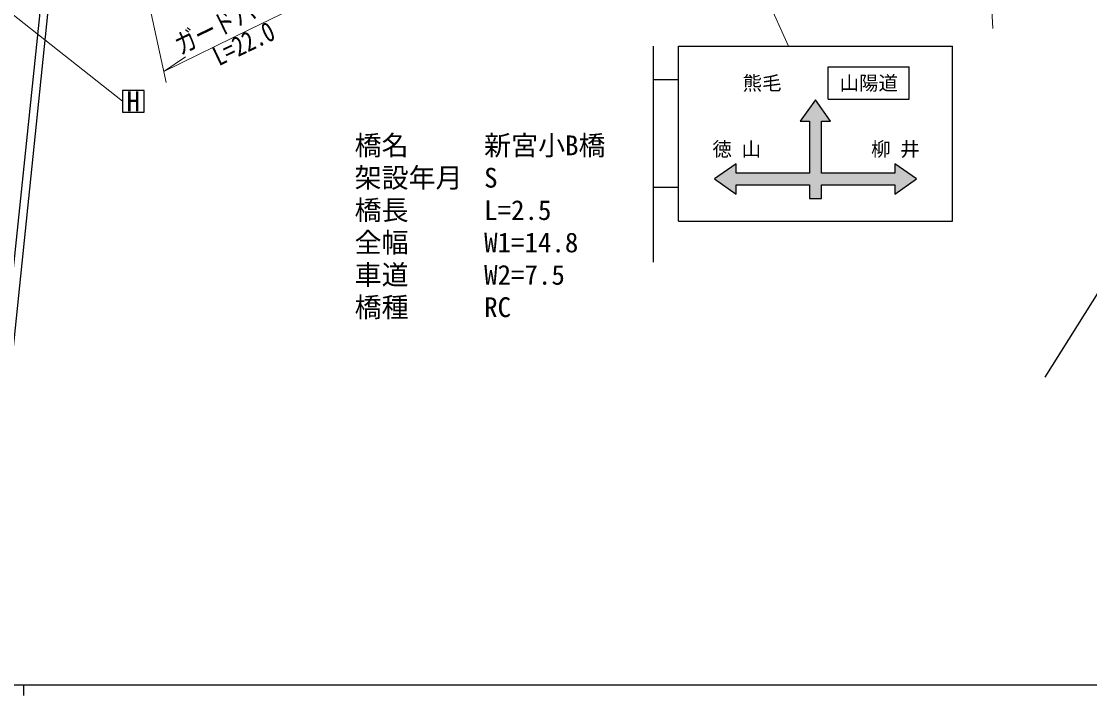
# Model space of a CAD drawing. Units: millimetres at full size, sheet at 1:1000; details may follow other scales. Extents: x 40000 to 680000, y 20000 to 380000.
# Drawn here: x 167794 to 266762, y 204000 to 266510 of the extents above; entities that cross this region are included whole.
import ezdxf
from ezdxf.enums import TextEntityAlignment as Align

# ---------------------------------------------------------------- set-up
doc = ezdxf.new("R2010")
doc.units = ezdxf.units.MM
doc.header["$LTSCALE"] = 1000
for name, color, linetype, lineweight in [('M-BGD', 7, 'Continuous', 25), ('M-STR-HTXT', 7, 'Continuous', 13), ('M-STR-STRC', 7, 'Continuous', 25), ('M-TTL-BAND', 7, 'Continuous', 25)]:
    doc.layers.add(name, color=color, linetype=linetype, lineweight=lineweight)
doc.styles.add('ＭＳ ゴシック', font='')
doc.styles.get('ＭＳ ゴシック').set_extended_font_data('MS Gothic')

msp = doc.modelspace()

# ---------------------------------------------------------------- hatches: boundary and pattern name
at = {"layer": 'M-STR-STRC'}
msp.add_hatch(color=256, dxfattribs=at).paths.add_polyline_path([(250708, 251897), (248708, 253297), (248708, 252447), (241908, 252447), (241908, 257247), (242758, 257247), (241358, 259247), (239958, 257247), (240808, 257247), (240808, 252447), (234008, 252447), (234008, 253297), (232008, 251897), (234008, 250497), (234008, 251347), (240808, 251347), (240808, 250097), (241908, 250097), (241908, 251347), (248708, 251347), (248708, 250497)])

# ---------------------------------------------------------------- linework, layer by layer
at = {"layer": 'M-BGD'}
for points in [[(167049, 235991), (170857, 273208), (170137, 273281), (166245, 235880)], [(269905, 242905), (268497, 242905), (262600, 233518)]]:
    msp.add_lwpolyline(points, dxfattribs=at)
at = {"layer": 'M-STR-HTXT'}
for p, q in [((219354, 308060), (238855, 264197)), ((176691, 281657), (181197, 260852)), ((257449, 272721), (257779, 265833)), ((166895, 267235), (177156, 259098)), ((180979, 261858), (183013, 263233))]:
    msp.add_line(p, q, dxfattribs=at)
msp.add_lwpolyline([(194665, 268582), (188918, 265740), (180979, 261858)], dxfattribs=at)
msp.add_lwpolyline([(194665, 268582), (188918, 265740), (180979, 261858)], dxfattribs=at)
at = {"layer": 'M-STR-STRC'}
for p, q in [((226358, 244197), (226358, 264197)), ((228658, 247997), (228658, 264197)), ((228658, 264197), (254058, 264197)), ((254058, 247997), (254058, 264197)), ((242551, 259284), (242551, 262284)), ((242551, 262284), (250051, 262284)), ((250051, 259284), (250051, 262284)), ((228658, 261097), (226358, 261097)), ((242551, 259284), (250051, 259284)), ((228658, 251097), (226358, 251097)), ((228658, 247997), (254058, 247997))]:
    msp.add_line(p, q, dxfattribs=at)
for points in [[(177156, 258098), (179156, 258098), (179156, 260098), (177156, 260098)], [(242758, 257247), (241358, 259247), (239958, 257247), (240808, 257247), (240808, 252447), (234008, 252447), (234008, 253297), (232008, 251897), (234008, 250497), (234008, 251347), (240808, 251347), (240808, 250097), (241908, 250097), (241908, 251347), (248708, 251347), (248708, 250497), (250708, 251897), (248708, 253297), (248708, 252447), (241908, 252447), (241908, 257247)]]:
    msp.add_lwpolyline(points, close=True, dxfattribs=at)
at = {"layer": 'M-TTL-BAND'}
for p, q in [((40000, 205000), (579000, 205000)), ((168000, 205000), (168000, 204000))]:
    msp.add_line(p, q, dxfattribs=at)

# ---------------------------------------------------------------- texts
at = {"layer": 'M-STR-HTXT', "style": 'ＭＳ ゴシック', "width": 0.8}
msp.add_text('ガードパイプ', height=1833, rotation=26.056, dxfattribs=at).set_placement((188170, 265509), align=Align.BOTTOM_CENTER)
msp.add_text('L=22.0', height=1833, rotation=25.598, dxfattribs=at).set_placement((187983, 265283), align=Align.TOP_CENTER)
at = {"layer": 'M-STR-HTXT', "style": 'ＭＳ ゴシック'}
for s, p in [('橋名', (198665, 253546)), ('新宮小B橋', (210665, 253546)), ('架設年月', (198665, 250546)), ('S', (210665, 250546)), ('橋長', (198665, 247546)), ('L=2.5', (210665, 247546)), ('全幅', (198665, 244546)), ('W1=14.8', (210665, 244546)), ('車道', (198665, 241546)), ('W2=7.5', (210665, 241546)), ('橋種', (198665, 238546)), ('RC', (210665, 238546))]:
    msp.add_text(s, height=1833, dxfattribs=at).set_placement(p, align=Align.BOTTOM_LEFT)
at = {"layer": 'M-STR-STRC', "style": 'ＭＳ ゴシック'}
for s, height, p in [('熊毛', 1320, (236416, 260784)), ('山陽道', 1320, (246301, 260784)), ('H', 1833, (178156, 259098))]:
    msp.add_text(s, height=height, dxfattribs=at).set_placement(p, align=Align.MIDDLE_CENTER)
for s, p in [('徳 山', (234066, 253606)), ('柳 井', (248766, 253606))]:
    msp.add_text(s, height=1320, dxfattribs=at).set_placement(p, align=Align.BOTTOM_CENTER)

doc.saveas('drawing.dxf')
